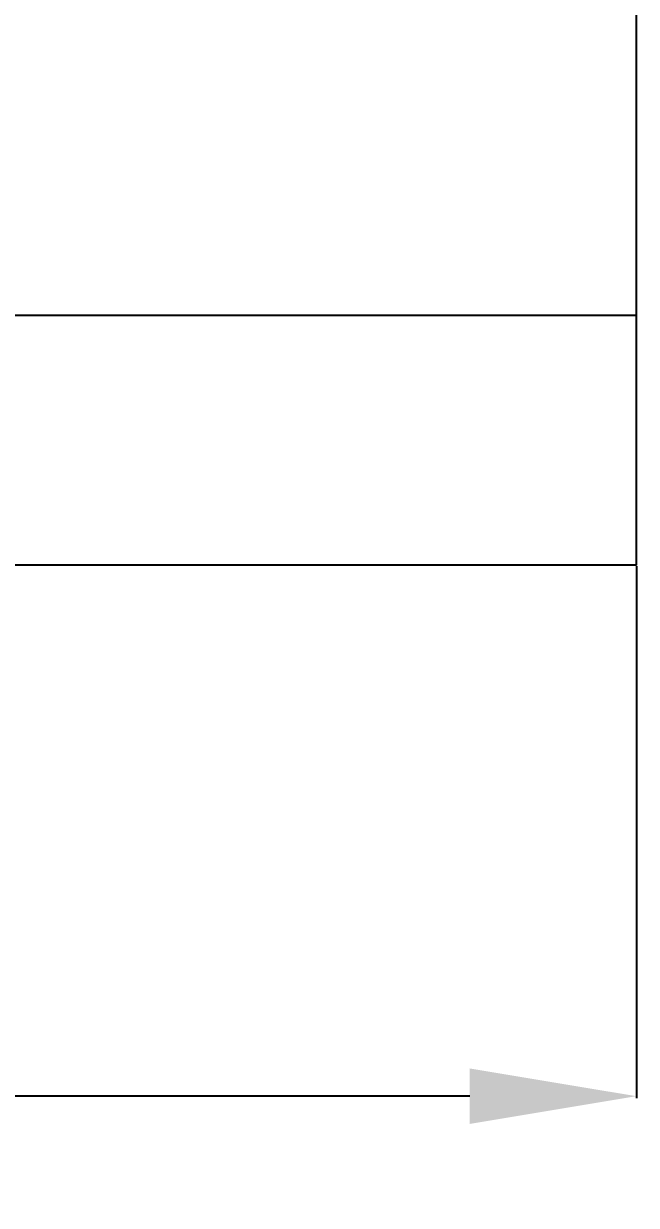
# Model space of a CAD drawing. Header units: millimetres. Extents: x 309 to 11345, y -1340 to 1318.
# Drawn here: x 3551.8 to 3588.6, y -625 to -554 of the extents above; entities that cross this region are included whole.
import ezdxf

# ---------------------------------------------------------------- set-up
doc = ezdxf.new("R2010")
doc.units = ezdxf.units.MM
doc.header["$LTSCALE"] = 16.335
doc.header["$PDMODE"] = 3
doc.header["$PDSIZE"] = 0.3125
doc.layers.get('0').update_dxf_attribs({"linetype": 'CONTINUOUS'})
doc.layers.get('Defpoints').update_dxf_attribs({"linetype": 'CONTINUOUS'})
doc.styles.get("Standard").update_dxf_attribs({"font": 'txt', "width": 0.8})
doc.dimstyles.new('STANDARD$0', dxfattribs={"dimscale": 2, "dimtxt": 3, "dimasz": 3, "dimexe": 1.25, "dimexo": 0.625, "dimgap": 0.5, "dimtad": 0, "dimdsep": 46, "dimlunit": 6, "dimtxsty": 'Standard', "dimblk": 'CLOSEDBLANK', "dimcen": 0, "dimclrt": 2, "dimazin": 2, "dimtfac": 2, "dimtmove": 1, "dimatfit": 3, "dimfxl": 0, "dimtolj": 1, "dimtzin": 0, "dimarcsym": 0})

# ---------------------------------------------------------------- blocks, each defined once
blk = doc.blocks.new('*D241')
at = {"color": 4, "lineweight": -2}
for p, q in [((3458.608, -586.587), (3458.608, -618.569)), ((3588.608, -586.587), (3588.608, -618.569)), ((3468.608, -618.444), (3517.661, -618.444)), ((3578.608, -618.444), (3550.994, -618.444))]:
    blk.add_line(p, q, dxfattribs=at)
at = {"color": 4}
for points in [[(3468.608, -616.777), (3468.608, -620.11), (3458.608, -618.444)], [(3578.608, -616.777), (3578.608, -620.11), (3588.608, -618.444)]]:
    blk.add_solid(points, dxfattribs=at)
at = {"layer": 'Defpoints', "color": 0}
for p in [(3458.608, -586.524), (3588.608, -586.524), (3458.608, -618.444)]:
    blk.add_point(p, dxfattribs=at)
at = {"color": 6, "insert": (3534.328, -618.444), "char_height": 10, "attachment_point": 5}
blk.add_mtext('\\A1;130.00', dxfattribs=at)

msp = doc.modelspace()

# ---------------------------------------------------------------- linework, layer by layer
at = {"color": 7, "linetype": 'Continuous'}
for p, q in [((3588.608, -586.524), (3588.608, -463.524)), ((3588.608, -571.524), (3458.608, -571.524)), ((3588.608, -586.524), (3458.608, -586.524))]:
    msp.add_line(p, q, dxfattribs=at)

# ---------------------------------------------------------------- dimensions: what is measured, and where the dimension line sits
dim = msp.add_linear_dim(base=(3458.608, -618.444), p1=(3588.608, -586.524), p2=(3458.608, -586.524), dimstyle='STANDARD$0', override={"dimscale": 1, "dimtxt": 10, "dimasz": 10, "dimexe": 0.125, "dimexo": 0.0625, "dimgap": 0, "dimzin": 0, "dimlunit": 2, "dimclrd": 4, "dimclre": 4, "dimclrt": 6, "dimazin": 0, "dimtfac": 1, "dimtofl": 0, "dimtmove": 0})
dim.commit()
dim.dimension.update_dxf_attribs({"geometry": '*D241', "text_midpoint": (3534.328, -618.444), "dimtype": 160})

doc.saveas('drawing.dxf')
